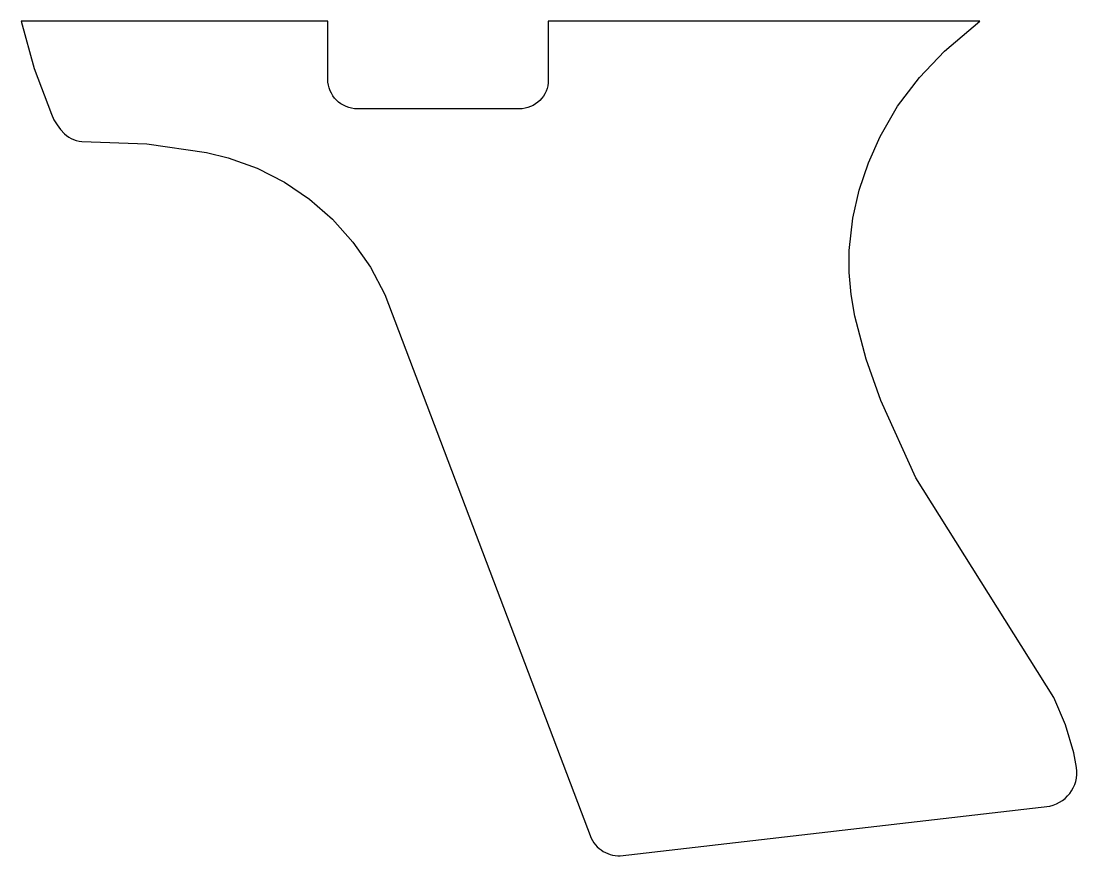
# Model space of a CAD drawing. Header units: metres. Extents: x 88.9 to 166.6, y -132.6 to -71.1.
import ezdxf

# ---------------------------------------------------------------- set-up
doc = ezdxf.new("R2010")
doc.units = ezdxf.units.M

msp = doc.modelspace()

# ---------------------------------------------------------------- linework, layer by layer
msp.add_lwpolyline([(166.614094, -126.123954), (166.415466, -125.056138), (165.802564, -122.975878), (164.948108, -120.96369), (154.783028, -104.7877), (152.20569, -99.08921), (151.12365, -96.026732), (150.29053, -92.866972), (150.017226, -91.263724), (149.866096, -89.652094), (149.856952, -88.037162), (150.126954, -85.651086), (150.606252, -83.58505), (151.28748, -81.575656), (152.150572, -79.635604), (153.432256, -77.404722), (155.043124, -75.275948), (156.887926, -73.344278), (159.485584, -71.12508), (127.699516, -71.12508), (127.68834, -75.670664), (127.655828, -75.883516), (127.602996, -76.089002), (127.53086, -76.285852), (127.44069, -76.473304), (127.333248, -76.650088), (127.209804, -76.815188), (127.071374, -76.967334), (126.919228, -77.105764), (126.754128, -77.229208), (126.577344, -77.33665), (126.389892, -77.42682), (126.193042, -77.498956), (125.987556, -77.551788), (125.774704, -77.5843), (113.42497, -77.584046), (113.207038, -77.550772), (112.996726, -77.49667), (112.79505, -77.42301), (112.60328, -77.330554), (112.422432, -77.220572), (112.253522, -77.094334), (112.09782, -76.952602), (111.956088, -76.7969), (111.82985, -76.62799), (111.719868, -76.447142), (111.627412, -76.255372), (111.553752, -76.053696), (111.49965, -75.843384), (111.466376, -75.625452), (111.454946, -71.125842), (88.860122, -71.125842), (89.817194, -74.605642), (91.091004, -77.992224), (91.28252, -78.3971), (91.505532, -78.776576), (91.760802, -79.121508), (92.049346, -79.422752), (92.206318, -79.554324), (92.37218, -79.671672), (92.546932, -79.773526), (92.730574, -79.85887), (92.923106, -79.926688), (93.125036, -79.97571), (93.33611, -80.00492), (98.126804, -80.169258), (102.507542, -80.79613), (104.107996, -81.190338), (106.24566, -81.966816), (108.251752, -82.994754), (110.10773, -84.255864), (111.795306, -85.732112), (113.295684, -87.404956), (114.590576, -89.256108), (115.661186, -91.26728), (130.855466, -131.344162), (130.94716, -131.514596), (131.051808, -131.675124), (131.168394, -131.825238), (131.296156, -131.96443), (131.434078, -132.092192), (131.581652, -132.208016), (131.737862, -132.311394), (131.901946, -132.401818), (132.072888, -132.47878), (132.25018, -132.541772), (132.432806, -132.590286), (132.61975, -132.623814), (132.810504, -132.641848), (133.004052, -132.64388), (164.641784, -128.970532), (164.893752, -128.90119), (165.133782, -128.808226), (165.360604, -128.693164), (165.572948, -128.557528), (165.769544, -128.402588), (165.949376, -128.229868), (166.111174, -128.040892), (166.253922, -127.837438), (166.37635, -127.620522), (166.476934, -127.391922), (166.554912, -127.153162), (166.60876, -126.905512), (166.637462, -126.650496), (166.639748, -126.389892), (166.614602, -126.12497)])

doc.saveas('drawing.dxf')
